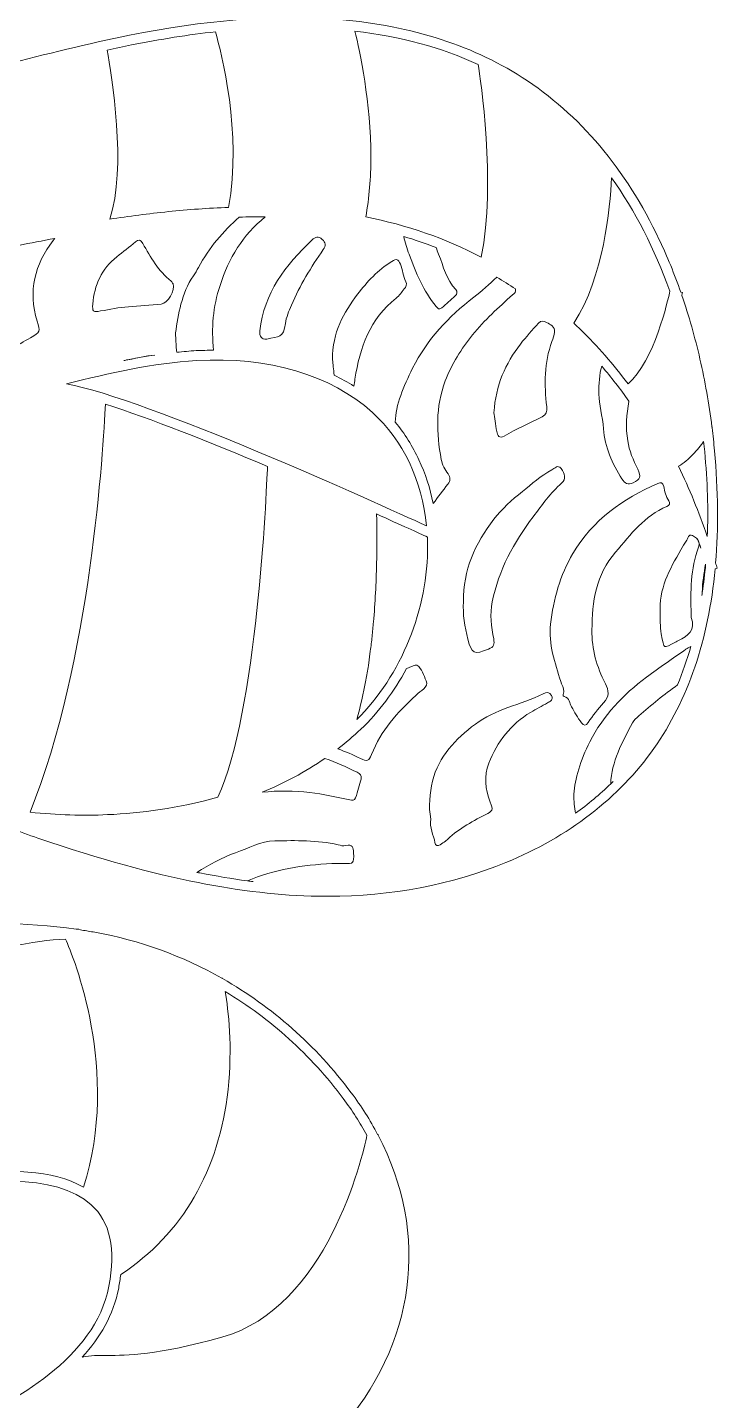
# Model space of a CAD drawing. Extents: x 783 to 8253, y -5949 to -71.
# Drawn here: x 1705 to 2213, y -5251 to -4240 of the extents above; entities that cross this region are included whole.
import ezdxf

# ---------------------------------------------------------------- set-up
doc = ezdxf.new("R2010")
doc.units = 0
doc.header["$MEASUREMENT"] = 0
doc.layers.add('Layer 1', color=7, linetype='Continuous')

# ---------------------------------------------------------------- blocks, each defined once
blk = doc.blocks.new('block 17')
at = {"layer": 'Layer 1', "lineweight": 0}
for points, knots in [([(2210.2, -4551.9), (2209.7, -4546.2), (2209.1, -4540.5), (2208.4, -4534.9), (2208.4, -4534.9), (2208.4, -4534.9), (2208.4, -4534.9), (2208.5, -4534.6), (2208.6, -4534.4), (2208.6, -4534.4), (2208.6, -4534.4), (2208.3, -4534.2), (2208.3, -4534.2), (2206.1, -4517.2), (2203.2, -4500.6), (2199.5, -4484.4), (2195.8, -4468.3), (2191.4, -4452.6), (2186.2, -4437.6), (2186.5, -4436.4), (2186.6, -4435.7), (2186.7, -4435.5), (2186.7, -4435.5), (2185.4, -4435.2), (2185.4, -4435.2), (2180.7, -4421.8), (2175.5, -4408.9), (2169.6, -4396.6), (2144.9, -4344.4), (2110.9, -4304.2), (2068.7, -4277.1), (2030, -4252.3), (1983, -4237.9), (1929, -4234.1), (1884.7, -4231), (1834.5, -4235), (1779.7, -4246.1), (1748.9, -4252.3), (1717.9, -4260.1), (1687.8, -4267.7), (1664.2, -4273.7), (1640.3, -4279.7), (1616.2, -4285), (1616.2, -4285), (1625.8, -4192), (1625.8, -4192), (1671.9, -4192.5), (1718.8, -4188.1), (1763.6, -4174.7), (1807.5, -4161.5), (1847.7, -4138.9), (1879.8, -4109.4), (1887.7, -4102.2), (1895, -4094.6), (1901.7, -4086.7), (1916.9, -4087.8), (1927.3, -4088.1), (1928.8, -4088.1), (1930.7, -4088.2), (1932.6, -4087.4), (1933.9, -4085.9), (1935.2, -4084.5), (1935.8, -4082.5), (1935.6, -4080.6), (1935.1, -4077.4), (1934.6, -4074.1), (1934.1, -4070.9), (1932.7, -4063.1), (1930.8, -4055.3), (1928.5, -4047.6), (1929.6, -4045.6), (1930.7, -4043.6), (1931.7, -4041.5), (1931.8, -4041.4), (1931.9, -4041.4), (1932, -4041.3), (1932, -4041.3), (1931.9, -4041.2), (1931.9, -4041.2), (1938.8, -4027.2), (1944.1, -4012.7), (1947.5, -3997.9), (1962.8, -3932), (1942.5, -3858.3), (1894.3, -3805.5), (1849.1, -3756), (1782, -3726.1), (1710.3, -3723.6), (1703.8, -3723.4), (1696.9, -3723.3), (1690.4, -3723.2), (1666, -3723), (1641.1, -3722.7), (1620.5, -3715.2), (1620.5, -3715.2), (1620.5, -3577.5), (1620.5, -3577.5), (1640.5, -3562.2), (1664.1, -3551.9), (1687, -3542.6), (1687.1, -3542.7), (1687.2, -3542.7), (1687.3, -3542.8), (1694.4, -3545.6), (1701.4, -3546.9), (1708.4, -3546.9), (1721.3, -3546.9), (1733.8, -3542.4), (1745.6, -3535.7), (1745.8, -3535.7), (1746, -3535.8), (1746.1, -3535.8), (1746.1, -3535.8), (1746.2, -3535.4), (1746.2, -3535.4), (1765, -3524.5), (1782.1, -3507.9), (1796.5, -3493.9), (1804, -3486.6), (1811.1, -3479.7), (1817.4, -3474.6), (1827.5, -3466.4), (1838.6, -3459.4), (1850.3, -3452), (1873.8, -3437.3), (1898, -3422), (1918.6, -3394.5), (1927.1, -3383.1), (1930.1, -3371.4), (1927.4, -3359.8), (1923.8, -3344.2), (1910.8, -3332.4), (1901.5, -3325.7), (1902.4, -3325.2), (1903.2, -3324.6), (1904.1, -3324.1), (1907.4, -3322.1), (1910.9, -3320.3), (1914.4, -3318.6), (1921.5, -3315.4), (1929.1, -3312.8), (1936.9, -3311.1), (1938.8, -3310.6), (1940.8, -3310.4), (1942.7, -3310), (1942.7, -3310), (1945.7, -3309.5), (1945.7, -3309.5), (1946.7, -3309.3), (1947.7, -3309.3), (1948.7, -3309.2), (1949.8, -3309), (1950.9, -3308.9), (1952, -3308.8), (1952, -3308.8), (1952, -3309), (1952, -3309), (1955.2, -3308.8), (1958.4, -3308.5), (1961.7, -3308.3), (1963.3, -3308.2), (1965, -3308.3), (1966.7, -3308.4), (1968.8, -3308.5), (1970.7, -3308.5), (1972.9, -3308.6), (1972.9, -3308.6), (1985.6, -3309.5), (1985.6, -3309.5), (2002.5, -3310.5), (2019.5, -3311.5), (2036.5, -3311.7), (2045, -3311.7), (2053.6, -3311.6), (2062.1, -3310.9), (2070.6, -3310.2), (2079.1, -3309), (2087.1, -3305.9), (2078.9, -3308.1), (2070.4, -3308.5), (2062, -3308.4), (2053.6, -3308.2), (2045.2, -3307.5), (2036.8, -3306.6), (2028.7, -3305.7), (2020.6, -3304.6), (2012.5, -3303.5), (2020.9, -3302.5), (2029.2, -3301.4), (2037.5, -3300.1), (2037.5, -3300.1), (2044.5, -3299), (2044.5, -3299), (2044.5, -3299), (2051.6, -3297.7), (2051.6, -3297.7), (2053.9, -3297.2), (2056.2, -3296.6), (2058.6, -3296.1), (2060.9, -3295.6), (2063.2, -3294.8), (2065.5, -3294.2), (2063.1, -3294.6), (2060.8, -3295), (2058.4, -3295.3), (2056.1, -3295.6), (2053.7, -3295.8), (2051.4, -3296), (2051.4, -3296), (2044.3, -3296.6), (2044.3, -3296.6), (2044.3, -3296.6), (2037.2, -3296.9), (2037.2, -3296.9), (2027.7, -3297.3), (2018.2, -3297.4), (2008.7, -3297.4), (1999.2, -3297.4), (1989.8, -3297.2), (1980.3, -3297), (1976.8, -3296.9), (1973.3, -3296.8), (1969.8, -3296.6), (1969.1, -3296.6), (1968.4, -3296.5), (1967.7, -3296.4), (1965.5, -3296.1), (1963.3, -3295.7), (1961.1, -3295.7), (1961.1, -3295.7), (1954.4, -3295.2), (1954.4, -3295.2), (1952.2, -3295.2), (1950, -3295.2), (1947.7, -3295.2), (1946.6, -3295.3), (1945.5, -3295.2), (1944.4, -3295.3), (1944.4, -3295.3), (1941, -3295.5), (1941, -3295.5), (1938.8, -3295.7), (1936.6, -3295.8), (1934.3, -3296.2), (1925.4, -3297.2), (1916.5, -3299.2), (1907.9, -3302.1), (1903.6, -3303.7), (1899.4, -3305.3), (1895.2, -3307.3), (1893.2, -3308.2), (1891.3, -3309.2), (1889.4, -3310.3), (1889.3, -3310), (1889.2, -3309.7), (1889.1, -3309.4), (1888.2, -3306.3), (1887.2, -3303.2), (1886.3, -3300), (1882.2, -3285.8), (1874.5, -3276.5), (1863.7, -3272.4), (1840.6, -3263.7), (1811.8, -3281.7), (1810.6, -3282.5), (1810.6, -3282.5), (1810.2, -3282.7), (1810.2, -3282.7), (1810.2, -3282.7), (1809.9, -3283), (1809.9, -3283), (1794.7, -3298.2), (1761.8, -3304.7), (1740.2, -3307.4), (1740.2, -3307.4), (1740, -3306.8), (1740, -3306.8), (1739.4, -3307.1), (1738.8, -3307.4), (1738.2, -3307.7), (1728.7, -3308.8), (1721.8, -3309.2), (1720.3, -3309.2), (1672.9, -3302.6), (1640.8, -3315.4), (1620.5, -3330.2), (1620.5, -3330.2), (1620.5, -3267.3), (1620.5, -3267.3), (1639.6, -3259.5), (1655.4, -3247.2), (1665.2, -3232.1), (1669.4, -3225.5), (1670.7, -3219.8), (1669.1, -3214.6), (1667.4, -3209.3), (1663.2, -3205.9), (1658, -3203.1), (1658, -3203.1), (1658, -3203), (1658, -3203), (1657.7, -3202.9), (1656.1, -3202.1), (1653.3, -3200.9), (1651.6, -3200.1), (1649.8, -3199.4), (1648.1, -3198.7), (1645.1, -3197.5), (1641.9, -3196.2), (1639.3, -3194.9), (1617.5, -3183.7), (1611.2, -3164), (1604.7, -3137.5), (1595.4, -3099.2), (1557.8, -3083.9), (1525.7, -3082.3), (1525.7, -3082.3), (1525.4, -3082.3), (1525.4, -3082.3), (1525.4, -3082.3), (1525.2, -3082.3), (1525.2, -3082.3), (1493.1, -3083.9), (1455.5, -3099.2), (1446.1, -3137.5), (1439.6, -3164), (1433.3, -3183.7), (1411.6, -3194.9), (1408.9, -3196.2), (1405.8, -3197.5), (1402.7, -3198.7), (1401, -3199.4), (1399.2, -3200.1), (1397.5, -3200.9), (1394.7, -3202.1), (1393.1, -3202.9), (1392.8, -3203), (1392.8, -3203), (1392.8, -3203.1), (1392.8, -3203.1), (1387.7, -3205.9), (1383.4, -3209.3), (1381.7, -3214.6), (1380.1, -3219.8), (1381.4, -3225.5), (1385.6, -3232.1), (1395.4, -3247.2), (1411.2, -3259.5), (1430.3, -3267.3), (1430.3, -3267.3), (1430.3, -3491.7), (1430.3, -3491.7), (1418.1, -3505.9), (1406.8, -3521.1), (1396.9, -3537.3), (1369.9, -3581), (1355.6, -3629.5), (1354.6, -3675.8), (1354.6, -3675.8), (1353.9, -3676.3), (1353.9, -3676.3), (1354, -3676.4), (1354.2, -3676.7), (1354.6, -3677.2), (1354.2, -3697.6), (1356.5, -3717.5), (1361.3, -3736.4), (1361.3, -3736.6), (1361.4, -3736.8), (1361.4, -3737), (1365.7, -3753.3), (1371.8, -3768.8), (1380, -3783.2), (1387.1, -3795.7), (1395.4, -3807), (1404.5, -3817.2), (1395.7, -3821.6), (1387, -3826.9), (1380, -3834.2), (1372.4, -3842), (1369, -3853.3), (1369.8, -3867.7), (1370, -3871.4), (1370.4, -3875), (1370.8, -3878.4), (1371.2, -3882.1), (1371.6, -3885.6), (1371.7, -3889.1), (1371.8, -3889.7), (1371.7, -3890.3), (1371.7, -3890.6), (1371.5, -3890.6), (1371.2, -3890.5), (1370.9, -3890.3), (1341.9, -3878.2), (1314.2, -3856.5), (1296.6, -3832.5), (1296.3, -3832.1), (1296, -3831.6), (1295.6, -3831), (1293.1, -3827.1), (1289.3, -3821.2), (1283.3, -3820.3), (1280.4, -3819.9), (1277.4, -3820.8), (1275, -3822.8), (1271.8, -3825.6), (1270.7, -3829.4), (1270.2, -3831.5), (1265.4, -3849.6), (1263.6, -3868.2), (1264.7, -3886.9), (1241.4, -3900.4), (1215.2, -3916.8), (1192.1, -3938.5), (1151.4, -3976.8), (1125.4, -4022.6), (1116.8, -4070.9), (1116.2, -4074.1), (1115.7, -4077.4), (1115.2, -4080.6), (1115, -4082.5), (1115.6, -4084.5), (1116.9, -4085.9), (1118.2, -4087.4), (1120.1, -4088.2), (1122, -4088.1), (1123.3, -4088.1), (1131.2, -4087.9), (1143, -4087.1), (1113.5, -4139.9), (1101.2, -4201.4), (1109.6, -4260.1), (1117.7, -4316.5), (1144.9, -4370.7), (1188.3, -4416.7), (1190, -4418.6), (1191.8, -4420.4), (1193.6, -4422.2), (1179.1, -4418.9), (1141, -4412), (1092, -4417.2), (1055.8, -4421), (1021.2, -4430.7), (989.3, -4445.9), (958.4, -4460.7), (929.9, -4480.7), (904.3, -4505.6), (904.3, -4505.6), (901.8, -4505.3), (901.8, -4505.3), (901.7, -4505.6), (901.6, -4506.6), (901.5, -4508.4), (895, -4514.9), (888.6, -4521.7), (882.5, -4528.8), (853.6, -4562.4), (830.9, -4598.5), (815, -4635.9), (815, -4635.9), (812.5, -4636), (812.5, -4636), (812.5, -4636.4), (812.6, -4638.1), (812.9, -4641), (791.6, -4693.4), (783.4, -4748.2), (789.5, -4802.1), (791.2, -4816.9), (793.9, -4831.5), (797.7, -4845.9), (797.7, -4845.9), (796.6, -4846.8), (796.6, -4846.8), (796.7, -4846.8), (797.3, -4847.5), (798.4, -4848.7), (807, -4880.4), (820.5, -4911), (838.8, -4940.3), (857.1, -4969.6), (880.2, -4997.5), (907.8, -5023.8), (907.8, -5023.8), (907, -5025.3), (907, -5025.3), (907.4, -5025.5), (909.2, -5026.4), (912.2, -5027.9), (919.7, -5034.9), (927.5, -5041.7), (935.7, -5048.4), (943.8, -5055.1), (952.2, -5061.7), (961, -5068.1), (1007.1, -5102.1), (1058.7, -5126.9), (1115.4, -5142.6), (1115.4, -5142.6), (1115.5, -5144.5), (1115.5, -5144.5), (1115.8, -5144.5), (1117.6, -5144.4), (1120.6, -5144), (1120.6, -5144), (1120.7, -5144.1), (1120.7, -5144.1), (1167.3, -5156.4), (1217.3, -5162.6), (1270.4, -5162.6), (1270.4, -5162.6), (1272, -5162.6), (1272, -5162.6), (1336.3, -5162.5), (1393.3, -5153.3), (1435.9, -5144.2), (1439.2, -5241.6), (1440.6, -5329.3), (1439.9, -5401.5), (1416.8, -5429.8), (1401.8, -5464.4), (1400.6, -5508.6), (1400.5, -5514.2), (1400.6, -5519.8), (1400.9, -5525.3), (1400.9, -5525.6), (1400.9, -5525.9), (1401, -5526.3), (1403.7, -5569), (1420.1, -5606.5), (1437.8, -5635.3), (1443.5, -5717.3), (1458.5, -5781.9), (1472.5, -5826.7), (1494.8, -5898.4), (1518.8, -5935.5), (1519.8, -5937), (1519.8, -5937), (1519.9, -5937), (1519.9, -5937), (1519.9, -5937.1), (1519.9, -5937.1), (1520, -5937.2), (1520.2, -5937.5), (1520.4, -5937.7), (1520.6, -5938), (1520.7, -5938), (1520.7, -5938.1), (1520.8, -5938.1), (1521.1, -5938.4), (1521.4, -5938.7), (1521.7, -5938.9), (1521.7, -5938.9), (1521.7, -5938.9), (1521.8, -5938.9), (1521.8, -5939), (1521.9, -5939), (1521.9, -5939), (1522.1, -5939.1), (1522.3, -5939.2), (1522.5, -5939.3), (1522.6, -5939.4), (1522.7, -5939.4), (1522.8, -5939.5), (1523, -5939.5), (1523.1, -5939.6), (1523.3, -5939.7), (1523.4, -5939.7), (1523.6, -5939.7), (1523.7, -5939.8), (1523.8, -5939.8), (1524, -5939.9), (1524.2, -5939.9), (1524.3, -5939.9), (1524.4, -5939.9), (1524.5, -5940), (1524.8, -5940), (1525, -5940), (1525.2, -5940), (1525.3, -5940), (1525.3, -5940), (1525.4, -5940), (1525.7, -5940), (1526, -5940), (1526.3, -5940), (1526.4, -5939.9), (1526.5, -5939.9), (1526.6, -5939.9), (1526.8, -5939.9), (1527, -5939.8), (1527.2, -5939.8), (1527.3, -5939.7), (1527.4, -5939.7), (1527.5, -5939.7), (1527.7, -5939.6), (1527.8, -5939.5), (1528, -5939.5), (1528.1, -5939.4), (1528.2, -5939.4), (1528.3, -5939.3), (1528.5, -5939.2), (1528.7, -5939.1), (1528.9, -5939), (1529, -5939), (1529, -5939), (1529.1, -5938.9), (1529.1, -5938.9), (1529.1, -5938.9), (1529.1, -5938.9), (1529.4, -5938.7), (1529.7, -5938.4), (1530, -5938.1), (1530, -5938.1), (1530.2, -5938), (1530.2, -5938), (1530.4, -5937.7), (1530.7, -5937.4), (1530.9, -5937.1), (1530.9, -5937.1), (1530.9, -5937.1), (1530.9, -5937), (1531, -5937), (1531, -5937), (1531, -5937), (1532, -5935.5), (1556, -5898.4), (1578.3, -5826.7), (1578.8, -5825.2), (1579.3, -5823.6), (1579.8, -5822.1), (1589.4, -5846.7), (1594.3, -5875.8), (1583.1, -5903.5), (1583.1, -5903.5), (1572.3, -5930.4), (1572.3, -5930.4), (1572.3, -5930.4), (1589.4, -5907), (1589.4, -5907), (1618.4, -5867.3), (1611.5, -5812.5), (1595.3, -5774.4), (1594.7, -5773), (1594.1, -5771.5), (1593.5, -5770.1), (1608.3, -5704.9), (1619.8, -5616.3), (1613.8, -5507.7), (1612.4, -5481.8), (1611.5, -5451.3), (1611, -5417.1), (1633.3, -5407.2), (1655.3, -5399.6), (1674.4, -5393.5), (1694.5, -5387.1), (1715.8, -5382), (1736.5, -5377), (1768, -5369.4), (1800.6, -5361.6), (1830.5, -5348.9), (1859.4, -5336.7), (1888.1, -5317.7), (1913.2, -5294.3), (1913.2, -5294.3), (1913.3, -5294.3), (1913.3, -5294.3), (1913.9, -5293.9), (1914.5, -5293.6), (1915.1, -5293.3), (1915.1, -5293.3), (1914.8, -5292.8), (1914.8, -5292.8), (1921.2, -5286.8), (1927.4, -5280.5), (1933.2, -5273.9), (1990.7, -5209.6), (2000.9, -5128.5), (1962.6, -5055.6), (1962.6, -5055.6), (1962.6, -5055.6), (1962.6, -5055.6), (1962.6, -5055.3), (1962.7, -5055.2), (1962.7, -5055.1), (1962.7, -5055.1), (1962.3, -5055), (1962.3, -5055), (1956.8, -5044.6), (1950.3, -5034.4), (1942.9, -5024.4), (1916.8, -4989.5), (1884.5, -4961.1), (1848.2, -4940.4), (1848.2, -4940.4), (1848.2, -4940.4), (1848.2, -4940.4), (1848.1, -4940.2), (1848.1, -4940.1), (1848.1, -4940), (1848.1, -4940), (1847.7, -4940.1), (1847.7, -4940.1), (1847.7, -4940.1), (1847.7, -4940.1), (1847.7, -4940.1), (1818.7, -4923.7), (1787.2, -4912.2), (1754.1, -4906.2), (1750.9, -4905.7), (1747.8, -4905.2), (1744.6, -4904.7), (1744.1, -4904.5), (1743.4, -4904.3), (1742.5, -4904.1), (1741.7, -4904), (1740.9, -4904), (1740.3, -4904), (1702.8, -4898.7), (1664.4, -4898.6), (1626.1, -4900.9), (1627.8, -4871), (1629.6, -4841.8), (1631.4, -4813.4), (1632.5, -4813.7), (1633.6, -4814), (1634.6, -4814.3), (1638.5, -4815.2), (1642.2, -4815.5), (1645.9, -4815.8), (1649.2, -4816.1), (1652.3, -4816.3), (1655.4, -4817.1), (1657, -4817.4), (1658.7, -4817.9), (1660.3, -4818.4), (1660.3, -4818.4), (1660.5, -4817.7), (1660.5, -4817.7), (1660.5, -4817.7), (1660.4, -4818.4), (1660.4, -4818.4), (1670.8, -4821.2), (1681.5, -4825.4), (1691.7, -4829.3), (1698.5, -4832), (1705.4, -4834.7), (1712.3, -4837), (1759, -4852.8), (1795.4, -4862.9), (1830.1, -4869.7), (1861.5, -4875.9), (1890.4, -4879.2), (1918.6, -4879.8), (1921, -4879.8), (1923.5, -4879.8), (1925.9, -4879.8), (1971.9, -4879.8), (2017, -4871.3), (2056.7, -4854.9), (2102.6, -4836.1), (2140.2, -4807.1), (2165.6, -4771), (2190.7, -4735.3), (2205.8, -4691), (2210.7, -4638.7), (2210.7, -4638.7), (2212.2, -4638.3), (2212.2, -4638.3), (2211.8, -4637), (2211.4, -4635.7), (2211, -4634.4), (2213.2, -4608.8), (2212.9, -4581.3), (2210.2, -4551.9)], [0, 0, 0, 0, 1, 1, 1, 2, 2, 2, 3, 3, 3, 4, 4, 4, 5, 5, 5, 6, 6, 6, 7, 7, 7, 8, 8, 8, 9, 9, 9, 10, 10, 10, 11, 11, 11, 12, 12, 12, 13, 13, 13, 14, 14, 14, 15, 15, 15, 16, 16, 16, 17, 17, 17, 18, 18, 18, 19, 19, 19, 20, 20, 20, 21, 21, 21, 22, 22, 22, 23, 23, 23, 24, 24, 24, 25, 25, 25, 26, 26, 26, 27, 27, 27, 28, 28, 28, 29, 29, 29, 30, 30, 30, 31, 31, 31, 32, 32, 32, 33, 33, 33, 34, 34, 34, 35, 35, 35, 36, 36, 36, 37, 37, 37, 38, 38, 38, 39, 39, 39, 40, 40, 40, 41, 41, 41, 42, 42, 42, 43, 43, 43, 44, 44, 44, 45, 45, 45, 46, 46, 46, 47, 47, 47, 48, 48, 48, 49, 49, 49, 50, 50, 50, 51, 51, 51, 52, 52, 52, 53, 53, 53, 54, 54, 54, 55, 55, 55, 56, 56, 56, 57, 57, 57, 58, 58, 58, 59, 59, 59, 60, 60, 60, 61, 61, 61, 62, 62, 62, 63, 63, 63, 64, 64, 64, 65, 65, 65, 66, 66, 66, 67, 67, 67, 68, 68, 68, 69, 69, 69, 70, 70, 70, 71, 71, 71, 72, 72, 72, 73, 73, 73, 74, 74, 74, 75, 75, 75, 76, 76, 76, 77, 77, 77, 78, 78, 78, 79, 79, 79, 80, 80, 80, 81, 81, 81, 82, 82, 82, 83, 83, 83, 84, 84, 84, 85, 85, 85, 86, 86, 86, 87, 87, 87, 88, 88, 88, 89, 89, 89, 90, 90, 90, 91, 91, 91, 92, 92, 92, 93, 93, 93, 94, 94, 94, 95, 95, 95, 96, 96, 96, 97, 97, 97, 98, 98, 98, 99, 99, 99, 100, 100, 100, 101, 101, 101, 102, 102, 102, 103, 103, 103, 104, 104, 104, 105, 105, 105, 106, 106, 106, 107, 107, 107, 108, 108, 108, 109, 109, 109, 110, 110, 110, 111, 111, 111, 112, 112, 112, 113, 113, 113, 114, 114, 114, 115, 115, 115, 116, 116, 116, 117, 117, 117, 118, 118, 118, 119, 119, 119, 120, 120, 120, 121, 121, 121, 122, 122, 122, 123, 123, 123, 124, 124, 124, 125, 125, 125, 126, 126, 126, 127, 127, 127, 128, 128, 128, 129, 129, 129, 130, 130, 130, 131, 131, 131, 132, 132, 132, 133, 133, 133, 134, 134, 134, 135, 135, 135, 136, 136, 136, 137, 137, 137, 138, 138, 138, 139, 139, 139, 140, 140, 140, 141, 141, 141, 142, 142, 142, 143, 143, 143, 144, 144, 144, 145, 145, 145, 146, 146, 146, 147, 147, 147, 148, 148, 148, 149, 149, 149, 150, 150, 150, 151, 151, 151, 152, 152, 152, 153, 153, 153, 154, 154, 154, 155, 155, 155, 156, 156, 156, 157, 157, 157, 158, 158, 158, 159, 159, 159, 160, 160, 160, 161, 161, 161, 162, 162, 162, 163, 163, 163, 164, 164, 164, 165, 165, 165, 166, 166, 166, 167, 167, 167, 168, 168, 168, 169, 169, 169, 170, 170, 170, 171, 171, 171, 172, 172, 172, 173, 173, 173, 174, 174, 174, 175, 175, 175, 176, 176, 176, 177, 177, 177, 178, 178, 178, 179, 179, 179, 180, 180, 180, 181, 181, 181, 182, 182, 182, 183, 183, 183, 184, 184, 184, 185, 185, 185, 186, 186, 186, 187, 187, 187, 188, 188, 188, 189, 189, 189, 190, 190, 190, 191, 191, 191, 192, 192, 192, 193, 193, 193, 194, 194, 194, 195, 195, 195, 196, 196, 196, 197, 197, 197, 198, 198, 198, 199, 199, 199, 200, 200, 200, 201, 201, 201, 202, 202, 202, 203, 203, 203, 204, 204, 204, 205, 205, 205, 206, 206, 206, 207, 207, 207, 208, 208, 208, 209, 209, 209, 210, 210, 210, 211, 211, 211, 212, 212, 212, 213, 213, 213, 214, 214, 214, 215, 215, 215, 216, 216, 216, 217, 217, 217, 218, 218, 218, 219, 219, 219, 220, 220, 220, 221, 221, 221, 222, 222, 222, 223, 223, 223, 224, 224, 224, 225, 225, 225, 226, 226, 226, 227, 227, 227, 228, 228, 228, 229, 229, 229, 230, 230, 230, 231, 231, 231, 232, 232, 232, 233, 233, 233, 234, 234, 234, 235, 235, 235, 236, 236, 236, 237, 237, 237, 238, 238, 238, 239, 239, 239, 240, 240, 240, 241, 241, 241, 242, 242, 242, 243, 243, 243, 244, 244, 244, 245, 245, 245, 246, 246, 246, 247, 247, 247, 248, 248, 248, 249, 249, 249, 250, 250, 250, 251, 251, 251, 252, 252, 252, 253, 253, 253, 254, 254, 254, 255, 255, 255, 256, 256, 256, 257, 257, 257, 258, 258, 258, 258]), ([(1781.2, -4253.2), (1802.5, -4248.9), (1823.1, -4245.7), (1842.9, -4243.5), (1847.4, -4259.1), (1862.5, -4317.6), (1852.6, -4372.8), (1837.7, -4373.3), (1822.9, -4374.4), (1808.3, -4375.9), (1793.7, -4377.4), (1779.2, -4379.3), (1765.1, -4381.4), (1765.1, -4381.4), (1765.1, -4381.4), (1765.1, -4381.4), (1777.9, -4344.3), (1766.5, -4274.9), (1763.2, -4257), (1769.2, -4255.7), (1775.2, -4254.4), (1781.2, -4253.2)], [0, 0, 0, 0, 1, 1, 1, 2, 2, 2, 3, 3, 3, 4, 4, 4, 5, 5, 5, 6, 6, 6, 7, 7, 7, 7]), ([(2036.3, -4267.6), (2038, -4278.2), (2049.5, -4354.1), (2038.6, -4409.4), (2012.3, -4395.6), (1983.8, -4385.7), (1953.5, -4379.8), (1956.2, -4365.6), (1957.3, -4350.7), (1957.3, -4336.1), (1957.3, -4295.8), (1949.2, -4257.7), (1945.6, -4243), (1979.1, -4246.9), (2009.4, -4255.1), (2036.3, -4267.6)], [0, 0, 0, 0, 1, 1, 1, 2, 2, 2, 3, 3, 3, 4, 4, 4, 5, 5, 5, 5]), ([(2134.4, -4350.9), (2151.7, -4375.2), (2166.1, -4403.3), (2177.4, -4434.4), (2177.4, -4434.4), (2177.4, -4434.4), (2177.4, -4434.4), (2176.1, -4440.6), (2165.9, -4485.8), (2146.6, -4502.7), (2135.9, -4488.3), (2124.2, -4474.9), (2111.7, -4462.7), (2110.1, -4461.1), (2108.4, -4459.5), (2106.7, -4458), (2128.8, -4423.5), (2133.4, -4373.7), (2134.4, -4350.9)], [0, 0, 0, 0, 1, 1, 1, 2, 2, 2, 3, 3, 3, 4, 4, 4, 5, 5, 5, 6, 6, 6, 6]), ([(1879.6, -4379.8), (1863.1, -4392.9), (1852.7, -4410.1), (1846.3, -4430.3), (1841.2, -4446), (1839.7, -4461.7), (1841.6, -4477.8), (1837.4, -4477.9), (1833.1, -4478), (1828.7, -4478.2), (1824, -4478.5), (1819.2, -4478.9), (1814.4, -4479.4), (1814.4, -4478.7), (1814.3, -4478.1), (1814.2, -4477.4), (1813.9, -4473.8), (1813.8, -4470.2), (1813.5, -4465.1), (1815.6, -4451.4), (1817.8, -4436.2), (1826.7, -4423.1), (1828, -4421.1), (1829.3, -4419.1), (1830.4, -4417), (1838.3, -4402.4), (1848.6, -4390.3), (1860.5, -4379.9), (1866.8, -4379.7), (1873.2, -4379.7), (1879.6, -4379.8)], [0, 0, 0, 0, 1, 1, 1, 2, 2, 2, 3, 3, 3, 4, 4, 4, 5, 5, 5, 6, 6, 6, 7, 7, 7, 8, 8, 8, 9, 9, 9, 10, 10, 10, 10]), ([(1685.9, -4475), (1682.1, -4466.6), (1681.5, -4457.6), (1680.6, -4448.7), (1680.5, -4446.8), (1680.4, -4444.9), (1680.4, -4443), (1680.8, -4427.5), (1684.4, -4413.9), (1690.9, -4402.1), (1693.3, -4401.7), (1695.6, -4401.2), (1698, -4400.7), (1706.8, -4399), (1715.7, -4397.3), (1724.7, -4395.6), (1724.3, -4396.1), (1723.9, -4396.6), (1723.5, -4397.2), (1710, -4414.6), (1704.9, -4434.5), (1711.7, -4456.4), (1714.2, -4464.3), (1714, -4464.4), (1706.8, -4468.7), (1702.1, -4471.5), (1697.2, -4474.2), (1692.5, -4477.1), (1689.3, -4479.1), (1687.4, -4478.3), (1685.9, -4475)], [0, 0, 0, 0, 1, 1, 1, 2, 2, 2, 3, 3, 3, 4, 4, 4, 5, 5, 5, 6, 6, 6, 7, 7, 7, 8, 8, 8, 9, 9, 9, 10, 10, 10, 10]), ([(1914, -4396.7), (1916.4, -4394.4), (1918.8, -4393.8), (1921.5, -4396.3), (1924, -4398.6), (1924.3, -4401), (1922.3, -4403.8), (1913.3, -4416.8), (1904.9, -4430.1), (1898.9, -4444.8), (1897, -4449.2), (1895, -4453.5), (1894.4, -4458.2), (1893.1, -4469.1), (1889.5, -4467.8), (1880.7, -4469.7), (1876.7, -4469.8), (1875.2, -4467.8), (1875.7, -4463.7), (1878.6, -4435.8), (1894.5, -4415.2), (1914, -4396.7)], [0, 0, 0, 0, 1, 1, 1, 2, 2, 2, 3, 3, 3, 4, 4, 4, 5, 5, 5, 6, 6, 6, 7, 7, 7, 7]), ([(1985.4, -4407.3), (1983.8, -4402.9), (1982.5, -4398.6), (1981.5, -4394.1), (1989.6, -4396.6), (1997.6, -4399.3), (2005.3, -4402.3), (2005.9, -4403.9), (2006.5, -4405.5), (2007.2, -4407.1), (2010.8, -4416.1), (2012.6, -4426), (2019.8, -4433.3), (2021.2, -4434.8), (2020.9, -4436.5), (2019.4, -4437.9), (2016.1, -4440.9), (2012.8, -4443.8), (2009.5, -4446.7), (2007.5, -4448.5), (2006.6, -4447.1), (2005.4, -4445.6), (1996, -4434.2), (1990.5, -4421), (1985.4, -4407.3)], [0, 0, 0, 0, 1, 1, 1, 2, 2, 2, 3, 3, 3, 4, 4, 4, 5, 5, 5, 6, 6, 6, 7, 7, 7, 8, 8, 8, 8]), ([(1752.6, -4443.9), (1753.8, -4429.9), (1759.2, -4418), (1770.4, -4409.1), (1774.9, -4405.5), (1779.5, -4401.9), (1784, -4398.2), (1786.4, -4396.2), (1787.9, -4396.3), (1789.5, -4399.3), (1795.1, -4409.5), (1801, -4419.6), (1810.3, -4427.1), (1810.9, -4427.6), (1811.4, -4428.3), (1811.7, -4429), (1813.4, -4433.6), (1807.9, -4443.4), (1803, -4443.9), (1795, -4444.8), (1786.9, -4445.4), (1778.9, -4445.9), (1772, -4446.3), (1765.2, -4447.8), (1758.4, -4449), (1752.9, -4450), (1752.2, -4449.4), (1752.6, -4443.9)], [0, 0, 0, 0, 1, 1, 1, 2, 2, 2, 3, 3, 3, 4, 4, 4, 5, 5, 5, 6, 6, 6, 7, 7, 7, 8, 8, 8, 9, 9, 9, 9]), ([(1947.5, -4436.7), (1954.6, -4427.4), (1962.5, -4418.9), (1972.7, -4412.6), (1976.5, -4410.2), (1977.3, -4410.8), (1979, -4414.5), (1980.9, -4418.7), (1980.9, -4423.4), (1983, -4427.5), (1984, -4429.3), (1983.1, -4431.3), (1981.8, -4432.8), (1980, -4435.1), (1978.2, -4437.7), (1975.9, -4439.6), (1956.6, -4454.8), (1949.1, -4476), (1945.6, -4499.2), (1945.3, -4500.9), (1945.1, -4502.6), (1944.8, -4504.3), (1940.2, -4501.4), (1935.3, -4498.7), (1930.3, -4496.2), (1929.8, -4491.9), (1929.4, -4488), (1929.1, -4484.9), (1928.8, -4464.5), (1937.4, -4450.2), (1947.5, -4436.7)], [0, 0, 0, 0, 1, 1, 1, 2, 2, 2, 3, 3, 3, 4, 4, 4, 5, 5, 5, 6, 6, 6, 7, 7, 7, 8, 8, 8, 9, 9, 9, 10, 10, 10, 10]), ([(2063.7, -4432.8), (2064.4, -4434.9), (2063, -4436), (2061.6, -4437.2), (2051.2, -4446.4), (2040.9, -4455.7), (2032.1, -4466.5), (2023.8, -4476.8), (2017, -4487.9), (2012.1, -4500.5), (2004.7, -4519.8), (2005.6, -4538.8), (2009.1, -4558.2), (2009.8, -4562.2), (2011.8, -4565.7), (2014.1, -4568.9), (2016.2, -4571.6), (2015.9, -4573.9), (2013.9, -4576.5), (2010.3, -4581.2), (2006.7, -4585.9), (2003.2, -4590.7), (2000.9, -4579.3), (1997.4, -4568.6), (1992.7, -4558.6), (1988.1, -4548.6), (1982.2, -4539.3), (1975.3, -4530.9), (1975.5, -4518), (1981.4, -4504.6), (1988, -4491.2), (1998.6, -4469.9), (2014.5, -4453.3), (2033, -4438.9), (2039, -4434.3), (2044.5, -4429.3), (2049.9, -4424.1), (2054.6, -4426.9), (2059.2, -4429.8), (2063.7, -4432.8)], [0, 0, 0, 0, 1, 1, 1, 2, 2, 2, 3, 3, 3, 4, 4, 4, 5, 5, 5, 6, 6, 6, 7, 7, 7, 8, 8, 8, 9, 9, 9, 10, 10, 10, 11, 11, 11, 12, 12, 12, 13, 13, 13, 13]), ([(2080.6, -4457.9), (2082.5, -4455.6), (2084.7, -4456.5), (2086.6, -4457.5), (2089.5, -4458.9), (2093, -4460.3), (2092.4, -4464.5), (2092.1, -4466.9), (2091.4, -4469.2), (2090.6, -4471.4), (2084.7, -4487), (2084.9, -4503.2), (2086.7, -4519.5), (2087.1, -4523.1), (2086.5, -4525.1), (2083.3, -4526.8), (2074.1, -4531.7), (2064.4, -4535.6), (2055.5, -4541.1), (2051.9, -4543.3), (2050.5, -4540.5), (2049.9, -4537.7), (2048.9, -4532.5), (2048.3, -4527.1), (2047.9, -4523.9), (2049.1, -4503.5), (2056.4, -4487.7), (2067.4, -4473.3), (2071.6, -4468), (2076.2, -4463), (2080.6, -4457.9)], [0, 0, 0, 0, 1, 1, 1, 2, 2, 2, 3, 3, 3, 4, 4, 4, 5, 5, 5, 6, 6, 6, 7, 7, 7, 8, 8, 8, 9, 9, 9, 10, 10, 10, 10]), ([(1829.1, -4485.5), (1882, -4482.4), (1928, -4496), (1958.4, -4523.7), (1981.1, -4544.3), (1995, -4573.6), (1998.3, -4607.2), (1960.9, -4590), (1792.6, -4513.5), (1733.4, -4502.7), (1764.7, -4494.7), (1796.9, -4487.3), (1829.1, -4485.5)], [0, 0, 0, 0, 1, 1, 1, 2, 2, 2, 3, 3, 3, 4, 4, 4, 4]), ([(1798.4, -4481.4), (1790.8, -4482.6), (1783.2, -4483.9), (1775.6, -4485.5), (1776.5, -4485.3), (1777.3, -4485.1), (1778.2, -4484.9), (1784.9, -4483.6), (1791.5, -4482), (1798.4, -4481.4)], [0, 0, 0, 0, 1, 1, 1, 2, 2, 2, 3, 3, 3, 3]), ([(2146.3, -4544.6), (2147.5, -4552), (2150.4, -4558.8), (2153.7, -4565.5), (2156.5, -4571.2), (2155.7, -4572.7), (2150.3, -4575.4), (2146.4, -4577.3), (2144.2, -4575.8), (2142.1, -4572.6), (2134.9, -4561.2), (2129.6, -4549.3), (2128.5, -4535.7), (2127.8, -4526.5), (2125.2, -4517.4), (2125.1, -4510.3), (2124.9, -4502.6), (2125.6, -4495.8), (2127.2, -4489.6), (2134.2, -4497.8), (2140.9, -4506.4), (2147.2, -4515.4), (2147.2, -4515.4), (2147.2, -4515.5), (2147.2, -4515.5), (2145.6, -4525), (2144.7, -4534.7), (2146.3, -4544.6)], [0, 0, 0, 0, 1, 1, 1, 2, 2, 2, 3, 3, 3, 4, 4, 4, 5, 5, 5, 6, 6, 6, 7, 7, 7, 8, 8, 8, 9, 9, 9, 9]), ([(1706.5, -4817.9), (1751.3, -4707.4), (1760.5, -4548.7), (1761.9, -4517.6), (1794.6, -4527.9), (1839.2, -4545.7), (1881.2, -4563.4), (1881.2, -4563.4), (1881.2, -4563.4), (1881.2, -4563.4), (1880.5, -4583.8), (1873.5, -4744.8), (1844.7, -4806.9), (1815.8, -4815.1), (1787.5, -4818.6), (1763.6, -4819.7), (1745.3, -4820.6), (1726.8, -4820), (1706.5, -4817.9)], [0, 0, 0, 0, 1, 1, 1, 2, 2, 2, 3, 3, 3, 4, 4, 4, 5, 5, 5, 6, 6, 6, 6]), ([(2204.9, -4615.1), (2198.8, -4597.1), (2191.7, -4579.8), (2183.6, -4563.3), (2187.6, -4561), (2191.2, -4557.9), (2194.3, -4554.7), (2197.4, -4551.5), (2200.1, -4548.1), (2202.2, -4545), (2202.5, -4547.5), (2202.8, -4550.1), (2203, -4552.6), (2205, -4574.5), (2205.7, -4595.3), (2204.9, -4615.1)], [0, 0, 0, 0, 1, 1, 1, 2, 2, 2, 3, 3, 3, 4, 4, 4, 5, 5, 5, 5]), ([(2097.3, -4565), (2100.4, -4568.5), (2100.9, -4572.9), (2097.8, -4575.6), (2089.5, -4582.8), (2083.2, -4591.8), (2076.7, -4600.5), (2062.5, -4619.2), (2051.4, -4639.7), (2046.6, -4663.1), (2044.7, -4672.2), (2046, -4681.4), (2047.7, -4690.4), (2048.4, -4694.3), (2047.9, -4696.3), (2043.8, -4697.9), (2033.3, -4702.1), (2031.5, -4701.4), (2028.7, -4690.5), (2026.3, -4681.5), (2024.8, -4672.3), (2025.5, -4663), (2025.2, -4639.9), (2034, -4620), (2047.8, -4602.3), (2053.8, -4594.6), (2061.1, -4588), (2068.8, -4581.9), (2075.8, -4576.3), (2082.4, -4570.2), (2090.5, -4566), (2092.6, -4564.9), (2094.5, -4561.7), (2097.3, -4565)], [0, 0, 0, 0, 1, 1, 1, 2, 2, 2, 3, 3, 3, 4, 4, 4, 5, 5, 5, 6, 6, 6, 7, 7, 7, 8, 8, 8, 9, 9, 9, 10, 10, 10, 11, 11, 11, 11]), ([(2099.5, -4732.7), (2098.3, -4732.4), (2099.2, -4730.4), (2099.2, -4729.2), (2099.4, -4726.4), (2097.8, -4724.1), (2097, -4721.6), (2092.8, -4707.9), (2087.9, -4694.2), (2089.6, -4679.5), (2091.7, -4661.1), (2096.5, -4643.7), (2106, -4627.5), (2120.6, -4602.6), (2142.8, -4587.3), (2168.4, -4576), (2170.8, -4574.9), (2172.3, -4575.3), (2172.8, -4578.1), (2173.5, -4581.8), (2174.5, -4585.4), (2176.6, -4588.7), (2177.8, -4590.6), (2177.2, -4592), (2175.1, -4592.8), (2158.8, -4599.8), (2148.6, -4613.4), (2137.4, -4626.4), (2122.8, -4643.2), (2120.2, -4663), (2120, -4683.8), (2119.8, -4697.9), (2123.5, -4710.9), (2129.9, -4723.3), (2132.5, -4728.3), (2133, -4732.7), (2128.5, -4737.4), (2124.3, -4741.8), (2120.7, -4746.9), (2117.2, -4751.9), (2115.3, -4754.8), (2114.1, -4754.1), (2112.3, -4752), (2109.3, -4748.5), (2107.3, -4744.3), (2105, -4740.4), (2103.5, -4737.7), (2103.7, -4733.8), (2099.5, -4732.7)], [0, 0, 0, 0, 1, 1, 1, 2, 2, 2, 3, 3, 3, 4, 4, 4, 5, 5, 5, 6, 6, 6, 7, 7, 7, 8, 8, 8, 9, 9, 9, 10, 10, 10, 11, 11, 11, 12, 12, 12, 13, 13, 13, 14, 14, 14, 15, 15, 15, 16, 16, 16, 16]), ([(1946.9, -4749.7), (1946.9, -4749.7), (1946.9, -4749.7), (1946.9, -4749.7), (1949.7, -4740.1), (1951.8, -4730.4), (1953.6, -4720.7), (1954.2, -4717.1), (1954.9, -4713.6), (1955.5, -4710), (1955.5, -4710), (1956.9, -4699.3), (1956.9, -4699.3), (1957.5, -4695.7), (1957.8, -4692.2), (1958.2, -4688.6), (1958.6, -4685), (1958.9, -4681.5), (1959.2, -4677.9), (1960.5, -4663.6), (1961.2, -4649.3), (1961.5, -4635), (1961.8, -4622.8), (1961.8, -4610.7), (1961.5, -4598.4), (1961.5, -4598.4), (1961.5, -4598.4), (1961.5, -4598.4), (1979.4, -4606.5), (1992.9, -4612.6), (1998.9, -4615.4), (1999, -4617.2), (1999.1, -4619.1), (1999.1, -4620.9), (1999.6, -4668.2), (1979.7, -4717.3), (1946.9, -4749.7)], [0, 0, 0, 0, 1, 1, 1, 2, 2, 2, 3, 3, 3, 4, 4, 4, 5, 5, 5, 6, 6, 6, 7, 7, 7, 8, 8, 8, 9, 9, 9, 10, 10, 10, 11, 11, 11, 12, 12, 12, 12]), ([(2198.4, -4622.8), (2192.3, -4638.9), (2192.7, -4655.5), (2193, -4672.2), (2193.1, -4673), (2192.9, -4673.9), (2193.1, -4674.6), (2196.3, -4683.8), (2191, -4688.3), (2183.6, -4691.6), (2183, -4691.9), (2182.5, -4692.2), (2181.9, -4692.5), (2171.9, -4697.6), (2173.6, -4698.6), (2171, -4686.7), (2170.4, -4684), (2170.4, -4681.1), (2170.3, -4678.2), (2170.2, -4676), (2170.3, -4673.8), (2170.3, -4671.6), (2169, -4653.9), (2177.1, -4639.3), (2185.5, -4624.7), (2186.8, -4622.6), (2187.9, -4620.3), (2189.4, -4618.3), (2190.7, -4616.6), (2190.8, -4612.8), (2194.1, -4614.3), (2196.2, -4615.2), (2197.9, -4616.8), (2198.5, -4618.8), (2198.3, -4618.1), (2198, -4617.3), (2197.8, -4616.6), (2198.6, -4618.9), (2199.4, -4621.2), (2200.1, -4623.6), (2199.6, -4622), (2199.1, -4620.5), (2198.6, -4619), (2199, -4620.2), (2199, -4621.5), (2198.4, -4622.8)], [0, 0, 0, 0, 1, 1, 1, 2, 2, 2, 3, 3, 3, 4, 4, 4, 5, 5, 5, 6, 6, 6, 7, 7, 7, 8, 8, 8, 9, 9, 9, 10, 10, 10, 11, 11, 11, 12, 12, 12, 13, 13, 13, 14, 14, 14, 15, 15, 15, 15]), ([(2201.2, -4656.3), (2201.2, -4656.3), (2201.2, -4656.3), (2201.2, -4656.3), (2201.2, -4657), (2201.1, -4657.6), (2201, -4658.3), (2201.1, -4657.6), (2201.2, -4656.9), (2201.2, -4656.3), (2201.4, -4648.9), (2202.3, -4642), (2203.7, -4635.4), (2203.1, -4642.5), (2202.3, -4649.5), (2201.2, -4656.3)], [0, 0, 0, 0, 1, 1, 1, 2, 2, 2, 3, 3, 3, 4, 4, 4, 5, 5, 5, 5]), ([(2183, -4724.2), (2182.9, -4724.3), (2182.9, -4724.4), (2182.8, -4724.5), (2182.9, -4724.4), (2182.9, -4724.3), (2183, -4724.2), (2173.1, -4731.2), (2163.7, -4738.9), (2154.6, -4746.9), (2152.8, -4748.5), (2150.9, -4750), (2149.8, -4752.2), (2142.3, -4766.3), (2134.4, -4780.8), (2133.8, -4797), (2134.4, -4796.5), (2135, -4795.9), (2135.6, -4795.3), (2135, -4795.9), (2134.4, -4796.5), (2133.8, -4797.1), (2133.8, -4797.1), (2133.8, -4797), (2133.8, -4797), (2125.8, -4804.8), (2117.2, -4812), (2107.9, -4818.7), (2107.2, -4814.4), (2106.7, -4809.8), (2106.6, -4804.5), (2107.6, -4793.7), (2111.6, -4779.5), (2118.4, -4766.1), (2128.3, -4746.7), (2142.9, -4731.4), (2160.2, -4718.5), (2169.6, -4711.4), (2179.5, -4704.8), (2189.1, -4698), (2190.3, -4697.2), (2191.5, -4696.4), (2192.8, -4695.9), (2190, -4705.7), (2186.7, -4715.2), (2183, -4724.2)], [0, 0, 0, 0, 1, 1, 1, 2, 2, 2, 3, 3, 3, 4, 4, 4, 5, 5, 5, 6, 6, 6, 7, 7, 7, 8, 8, 8, 9, 9, 9, 10, 10, 10, 11, 11, 11, 12, 12, 12, 13, 13, 13, 14, 14, 14, 15, 15, 15, 15]), ([(1996.2, -4727), (1994.3, -4728.6), (1992.3, -4730.2), (1990.4, -4731.9), (1976.9, -4744.4), (1964.7, -4757.9), (1957.8, -4775.4), (1955.9, -4780.5), (1954.6, -4780.8), (1949.6, -4778.3), (1944.2, -4775.6), (1938.7, -4773.3), (1933, -4771.3), (1938.8, -4766.9), (1944.4, -4762), (1949.9, -4756.9), (1963.2, -4744.2), (1974.5, -4729), (1983.5, -4712.2), (1984.5, -4711.8), (1985.6, -4711.3), (1986.7, -4710.9), (1987.8, -4710.4), (1989, -4710), (1989.8, -4709.7), (1990.5, -4709.7), (1990.9, -4709.6), (1991.1, -4709.7), (1995.4, -4712.3), (1996, -4717.2), (1998, -4721.2), (1999.3, -4723.6), (1997.9, -4725.4), (1996.2, -4727)], [0, 0, 0, 0, 1, 1, 1, 2, 2, 2, 3, 3, 3, 4, 4, 4, 5, 5, 5, 6, 6, 6, 7, 7, 7, 8, 8, 8, 9, 9, 9, 10, 10, 10, 11, 11, 11, 11]), ([(2087.3, -4737.4), (2083.2, -4739.8), (2078.9, -4741.9), (2074.9, -4744.4), (2060.2, -4753.2), (2050.4, -4766.1), (2044.2, -4781.8), (2040.4, -4791.3), (2041.3, -4800.9), (2045.2, -4810.4), (2047.5, -4816.2), (2047.1, -4817.2), (2041.4, -4819.9), (2030.8, -4825), (2020.9, -4831.1), (2012.2, -4839.1), (2011, -4840.1), (2009.7, -4841), (2008.3, -4841.8), (2006.4, -4843.1), (2004.9, -4842.5), (2004.5, -4840.3), (2003.6, -4834.6), (2000.1, -4829.3), (2001.4, -4822.9), (1999.7, -4813.7), (2000.5, -4804.2), (2002.7, -4795), (2007.2, -4776.6), (2019.6, -4764), (2034.2, -4753.1), (2041.4, -4747.6), (2049.7, -4744.1), (2058.2, -4740.9), (2066.9, -4737.6), (2075.8, -4734.9), (2084.2, -4730.7), (2086.5, -4729.6), (2088.7, -4729.1), (2090.2, -4732.1), (2091.8, -4735.2), (2089.4, -4736.3), (2087.3, -4737.4)], [0, 0, 0, 0, 1, 1, 1, 2, 2, 2, 3, 3, 3, 4, 4, 4, 5, 5, 5, 6, 6, 6, 7, 7, 7, 8, 8, 8, 9, 9, 9, 10, 10, 10, 11, 11, 11, 12, 12, 12, 13, 13, 13, 14, 14, 14, 14]), ([(1950.1, -4793.6), (1948.9, -4797.6), (1947.5, -4802.5), (1946.1, -4807.3), (1945.3, -4809.8), (1943.4, -4809), (1941.8, -4808.7), (1932, -4806.9), (1922.3, -4804.4), (1912.4, -4803.4), (1900.8, -4802.2), (1889.1, -4801.9), (1877.4, -4803.2), (1893.2, -4796.7), (1908.7, -4788.5), (1923.5, -4778.3), (1931.7, -4781.1), (1939.4, -4784.7), (1947.2, -4788.5), (1949.9, -4789.8), (1950.2, -4790.4), (1950.1, -4793.6)], [0, 0, 0, 0, 1, 1, 1, 2, 2, 2, 3, 3, 3, 4, 4, 4, 5, 5, 5, 6, 6, 6, 7, 7, 7, 7]), ([(1937.1, -4855.7), (1934.3, -4855.6), (1931.5, -4855.7), (1928.6, -4855.7), (1907.1, -4856.8), (1886.1, -4859.9), (1866.5, -4868.4), (1867.9, -4868.6), (1869.2, -4868.8), (1870.6, -4869), (1869.2, -4868.8), (1867.8, -4868.6), (1866.5, -4868.4), (1866.5, -4868.4), (1866.5, -4868.4), (1866.5, -4868.4), (1855.1, -4866.9), (1843.5, -4865), (1831.5, -4862.6), (1830.7, -4862.5), (1830, -4862.3), (1829.2, -4862.2), (1838.3, -4856.6), (1847.6, -4851.2), (1857.8, -4847.7), (1867.3, -4844.5), (1876.1, -4839.2), (1886.6, -4839), (1902.2, -4838.7), (1917.8, -4838.4), (1933.2, -4841.9), (1935, -4842.3), (1937.1, -4843), (1938.8, -4842.5), (1943.9, -4841.2), (1944.4, -4843.8), (1944.6, -4847.8), (1944.8, -4855.8), (1945, -4855.8), (1937.1, -4855.7)], [0, 0, 0, 0, 1, 1, 1, 2, 2, 2, 3, 3, 3, 4, 4, 4, 5, 5, 5, 6, 6, 6, 7, 7, 7, 8, 8, 8, 9, 9, 9, 10, 10, 10, 11, 11, 11, 12, 12, 12, 13, 13, 13, 13]), ([(1745.8, -5093.8), (1723.2, -5081.1), (1689.8, -5080.1), (1654.5, -5084.4), (1669.3, -5003.9), (1648.5, -4945.5), (1642, -4929.9), (1678, -4919.6), (1709.3, -4912.1), (1732.6, -4911.3), (1738.3, -4924.2), (1773.1, -5008.5), (1745.8, -5093.8)], [0, 0, 0, 0, 1, 1, 1, 2, 2, 2, 3, 3, 3, 4, 4, 4, 4]), ([(1773.2, -5158.2), (1773.2, -5158.2), (1773.2, -5158.2), (1773.2, -5158.2), (1818.5, -5128.4), (1845.8, -5081.3), (1852.2, -5022), (1855.6, -4990.5), (1852.4, -4963.6), (1850.1, -4949.9), (1866.7, -4959.8), (1882.4, -4971.5), (1897, -4984.6), (1911.5, -4997.8), (1925, -5012.6), (1937, -5028.7), (1943.6, -5037.5), (1949.4, -5046.5), (1954.4, -5055.7), (1954.4, -5055.7), (1954.4, -5055.7), (1954.4, -5055.7), (1951, -5071.9), (1925.1, -5182.8), (1847.6, -5204.3), (1799.6, -5217.6), (1777.7, -5217.7), (1763.2, -5217.7), (1756.6, -5217.7), (1751, -5217.7), (1744.9, -5218.9), (1751.4, -5211.8), (1757.2, -5204.1), (1761.8, -5195.6), (1766.3, -5187.2), (1769.8, -5178), (1771.7, -5168.1), (1772.3, -5164.7), (1772.8, -5161.4), (1773.2, -5158.2)], [0, 0, 0, 0, 1, 1, 1, 2, 2, 2, 3, 3, 3, 4, 4, 4, 5, 5, 5, 6, 6, 6, 7, 7, 7, 8, 8, 8, 9, 9, 9, 10, 10, 10, 11, 11, 11, 12, 12, 12, 13, 13, 13, 13]), ([(1764.5, -5166.7), (1754.3, -5220.5), (1694.2, -5251), (1654.4, -5271.2), (1640.6, -5278.2), (1626.3, -5284.9), (1611.3, -5291.9), (1612.1, -5232.8), (1613.9, -5167.6), (1616.6, -5098.2), (1669.2, -5087.4), (1725.4, -5083), (1751.5, -5106.8), (1765.4, -5119.4), (1769.8, -5139.6), (1764.5, -5166.7)], [0, 0, 0, 0, 1, 1, 1, 2, 2, 2, 3, 3, 3, 4, 4, 4, 5, 5, 5, 5])]:
    blk.add_open_spline(points, degree=3, knots=knots, dxfattribs=at)

msp = doc.modelspace()

# ---------------------------------------------------------------- block references
at = {"layer": 'Layer 1'}
msp.add_blockref('block 17', (0, 0), dxfattribs=at)

doc.saveas('drawing.dxf')
